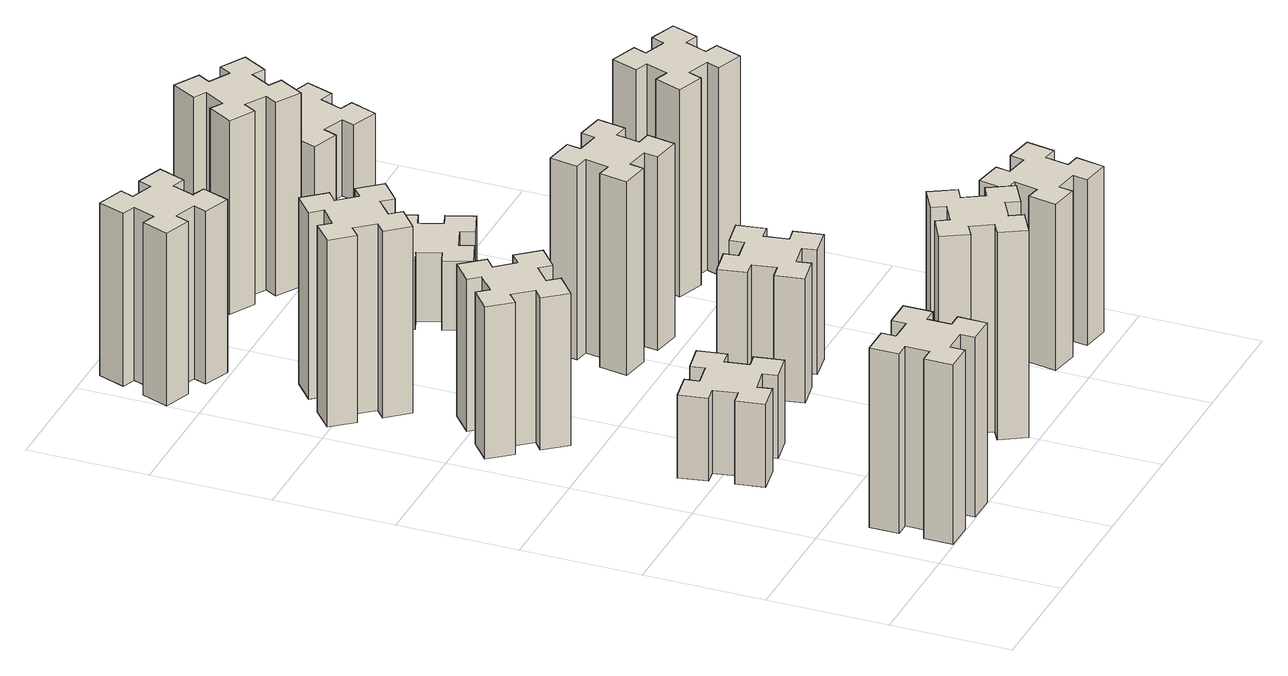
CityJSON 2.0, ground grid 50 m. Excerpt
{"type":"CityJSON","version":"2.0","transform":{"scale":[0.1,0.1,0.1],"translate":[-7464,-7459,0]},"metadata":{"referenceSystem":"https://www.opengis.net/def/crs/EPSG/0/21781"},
"CityObjects":{
"building1":{"type":"Building","attributes":{"class":"1000","function":"1000","usage":"1000","yearOfConstruction":2016,"roofType":"1000","measuredHeight":78,"storeysAboveGround":30,"storeysBelowGround":0},"geometry":[{"type":"Solid","lod":"1","boundaries":[[[[0,1,2,3,4,5,6,7,8,9,10,11,12,13,14,15,16,17,18,19]],[[17,16,20,21]],[[16,15,22,20]],[[15,14,23,22]],[[14,13,24,23]],[[13,12,25,24]],[[12,11,26,25]],[[11,10,27,26]],[[10,9,28,27]],[[9,8,29,28]],[[8,7,30,29]],[[7,6,31,30]],[[6,5,32,31]],[[5,4,33,32]],[[4,3,34,33]],[[3,2,35,34]],[[2,1,36,35]],[[1,0,37,36]],[[0,19,38,37]],[[19,18,39,38]],[[18,17,21,39]],[[24,25,26,27,28,29,30,31,32,33,34,35,36,37,38,39,21,20,22,23]]]]}]},
"building2":{"type":"Building","attributes":{"class":"1000","function":"1000","usage":"1000","yearOfConstruction":2016,"roofType":"1000","measuredHeight":36,"storeysAboveGround":30,"storeysBelowGround":0},"geometry":[{"type":"Solid","lod":"1","boundaries":[[[[40,41,42,43,44,45,46,47,48,49,50,51,52,53,54,55,56,57,58,59]],[[57,56,60,61]],[[56,55,62,60]],[[55,54,63,62]],[[54,53,64,63]],[[53,52,65,64]],[[52,51,66,65]],[[51,50,67,66]],[[50,49,68,67]],[[49,48,69,68]],[[48,47,70,69]],[[47,46,71,70]],[[46,45,72,71]],[[45,44,73,72]],[[44,43,74,73]],[[43,42,75,74]],[[42,41,76,75]],[[41,40,77,76]],[[40,59,78,77]],[[59,58,79,78]],[[58,57,61,79]],[[64,65,66,67,68,69,70,71,72,73,74,75,76,77,78,79,61,60,62,63]]]]}]},
"building3":{"type":"Building","attributes":{"class":"1000","function":"1000","usage":"1000","yearOfConstruction":2016,"roofType":"1000","measuredHeight":66,"storeysAboveGround":30,"storeysBelowGround":0},"geometry":[{"type":"Solid","lod":"1","boundaries":[[[[80,81,82,83,84,85,86,87,88,89,90,91,92,93,94,95,96,97,98,99]],[[97,96,100,101]],[[96,95,102,100]],[[95,94,103,102]],[[94,93,104,103]],[[93,92,105,104]],[[92,91,106,105]],[[91,90,107,106]],[[90,89,108,107]],[[89,88,109,108]],[[88,87,110,109]],[[87,86,111,110]],[[86,85,112,111]],[[85,84,113,112]],[[84,83,114,113]],[[83,82,115,114]],[[82,81,116,115]],[[81,80,117,116]],[[80,99,118,117]],[[99,98,119,118]],[[98,97,101,119]],[[104,105,106,107,108,109,110,111,112,113,114,115,116,117,118,119,101,100,102,103]]]]}]},
"building4":{"type":"Building","attributes":{"class":"1000","function":"1000","usage":"1000","yearOfConstruction":2016,"roofType":"1000","measuredHeight":81,"storeysAboveGround":30,"storeysBelowGround":0},"geometry":[{"type":"Solid","lod":"1","boundaries":[[[[120,121,122,123,124,125,126,127,128,129,130,131,132,133,134,135,136,137,138,139]],[[137,136,140,141]],[[136,135,142,140]],[[135,134,143,142]],[[134,133,144,143]],[[133,132,145,144]],[[132,131,146,145]],[[131,130,147,146]],[[130,129,148,147]],[[129,128,149,148]],[[128,127,150,149]],[[127,126,151,150]],[[126,125,152,151]],[[125,124,153,152]],[[124,123,154,153]],[[123,122,155,154]],[[122,121,156,155]],[[121,120,157,156]],[[120,139,158,157]],[[139,138,159,158]],[[138,137,141,159]],[[144,145,146,147,148,149,150,151,152,153,154,155,156,157,158,159,141,140,142,143]]]]}]},
"building5":{"type":"Building","attributes":{"class":"1000","function":"1000","usage":"1000","yearOfConstruction":2016,"roofType":"1000","measuredHeight":90,"storeysAboveGround":30,"storeysBelowGround":0},"geometry":[{"type":"Solid","lod":"1","boundaries":[[[[160,161,162,163,164,165,166,167,168,169,170,171,172,173,174,175,176,177,178,179]],[[177,176,180,181]],[[176,175,182,180]],[[175,174,183,182]],[[174,173,184,183]],[[173,172,185,184]],[[172,171,186,185]],[[171,170,187,186]],[[170,169,188,187]],[[169,168,189,188]],[[168,167,190,189]],[[167,166,191,190]],[[166,165,192,191]],[[165,164,193,192]],[[164,163,194,193]],[[163,162,195,194]],[[162,161,196,195]],[[161,160,197,196]],[[160,179,198,197]],[[179,178,199,198]],[[178,177,181,199]],[[184,185,186,187,188,189,190,191,192,193,194,195,196,197,198,199,181,180,182,183]]]]}]},
"building6":{"type":"Building","attributes":{"class":"1000","function":"1000","usage":"1000","yearOfConstruction":2016,"roofType":"1000","measuredHeight":75,"storeysAboveGround":30,"storeysBelowGround":0},"geometry":[{"type":"Solid","lod":"1","boundaries":[[[[200,201,202,203,204,205,206,207,208,209,210,211,212,213,214,215,216,217,218,219]],[[217,216,220,221]],[[216,215,222,220]],[[215,214,223,222]],[[214,213,224,223]],[[213,212,225,224]],[[212,211,226,225]],[[211,210,227,226]],[[210,209,228,227]],[[209,208,229,228]],[[208,207,230,229]],[[207,206,231,230]],[[206,205,232,231]],[[205,204,233,232]],[[204,203,234,233]],[[203,202,235,234]],[[202,201,236,235]],[[201,200,237,236]],[[200,219,238,237]],[[219,218,239,238]],[[218,217,221,239]],[[224,225,226,227,228,229,230,231,232,233,234,235,236,237,238,239,221,220,222,223]]]]}]},
"building7":{"type":"Building","attributes":{"class":"1000","function":"1000","usage":"1000","yearOfConstruction":2016,"roofType":"1000","measuredHeight":54,"storeysAboveGround":30,"storeysBelowGround":0},"geometry":[{"type":"Solid","lod":"1","boundaries":[[[[240,241,242,243,244,245,246,247,248,249,250,251,252,253,254,255,256,257,258,259]],[[257,256,260,261]],[[256,255,262,260]],[[255,254,263,262]],[[254,253,264,263]],[[253,252,265,264]],[[252,251,266,265]],[[251,250,267,266]],[[250,249,268,267]],[[249,248,269,268]],[[248,247,270,269]],[[247,246,271,270]],[[246,245,272,271]],[[245,244,273,272]],[[244,243,274,273]],[[243,242,275,274]],[[242,241,276,275]],[[241,240,277,276]],[[240,259,278,277]],[[259,258,279,278]],[[258,257,261,279]],[[264,265,266,267,268,269,270,271,272,273,274,275,276,277,278,279,261,260,262,263]]]]}]},
"building8":{"type":"Building","attributes":{"class":"1000","function":"1000","usage":"1000","yearOfConstruction":2016,"roofType":"1000","measuredHeight":84,"storeysAboveGround":30,"storeysBelowGround":0},"geometry":[{"type":"Solid","lod":"1","boundaries":[[[[280,281,282,283,284,285,286,287,288,289,290,291,292,293,294,295,296,297,298,299]],[[297,296,300,301]],[[296,295,302,300]],[[295,294,303,302]],[[294,293,304,303]],[[293,292,305,304]],[[292,291,306,305]],[[291,290,307,306]],[[290,289,308,307]],[[289,288,309,308]],[[288,287,310,309]],[[287,286,311,310]],[[286,285,312,311]],[[285,284,313,312]],[[284,283,314,313]],[[283,282,315,314]],[[282,281,316,315]],[[281,280,317,316]],[[280,299,318,317]],[[299,298,319,318]],[[298,297,301,319]],[[304,305,306,307,308,309,310,311,312,313,314,315,316,317,318,319,301,300,302,303]]]]}]},
"building9":{"type":"Building","attributes":{"class":"1000","function":"1000","usage":"1000","yearOfConstruction":2016,"roofType":"1000","measuredHeight":72,"storeysAboveGround":30,"storeysBelowGround":0},"geometry":[{"type":"Solid","lod":"1","boundaries":[[[[320,321,322,323,324,325,326,327,328,329,330,331,332,333,334,335,336,337,338,339]],[[337,336,340,341]],[[336,335,342,340]],[[335,334,343,342]],[[334,333,344,343]],[[333,332,345,344]],[[332,331,346,345]],[[331,330,347,346]],[[330,329,348,347]],[[329,328,349,348]],[[328,327,350,349]],[[327,326,351,350]],[[326,325,352,351]],[[325,324,353,352]],[[324,323,354,353]],[[323,322,355,354]],[[322,321,356,355]],[[321,320,357,356]],[[320,339,358,357]],[[339,338,359,358]],[[338,337,341,359]],[[344,345,346,347,348,349,350,351,352,353,354,355,356,357,358,359,341,340,342,343]]]]}]},
"building10":{"type":"Building","attributes":{"class":"1000","function":"1000","usage":"1000","yearOfConstruction":2016,"roofType":"1000","measuredHeight":30,"storeysAboveGround":30,"storeysBelowGround":0},"geometry":[{"type":"Solid","lod":"1","boundaries":[[[[360,361,362,363,364,365,366,367,368,369,370,371,372,373,374,375,376,377,378,379]],[[377,376,380,381]],[[376,375,382,380]],[[375,374,383,382]],[[374,373,384,383]],[[373,372,385,384]],[[372,371,386,385]],[[371,370,387,386]],[[370,369,388,387]],[[369,368,389,388]],[[368,367,390,389]],[[367,366,391,390]],[[366,365,392,391]],[[365,364,393,392]],[[364,363,394,393]],[[363,362,395,394]],[[362,361,396,395]],[[361,360,397,396]],[[360,379,398,397]],[[379,378,399,398]],[[378,377,381,399]],[[384,385,386,387,388,389,390,391,392,393,394,395,396,397,398,399,381,380,382,383]]]]}]},
"building11":{"type":"Building","attributes":{"class":"1000","function":"1000","usage":"1000","yearOfConstruction":2016,"roofType":"1000","measuredHeight":84,"storeysAboveGround":30,"storeysBelowGround":0},"geometry":[{"type":"Solid","lod":"1","boundaries":[[[[400,401,402,403,404,405,406,407,408,409,410,411,412,413,414,415,416,417,418,419]],[[417,416,420,421]],[[416,415,422,420]],[[415,414,423,422]],[[414,413,424,423]],[[413,412,425,424]],[[412,411,426,425]],[[411,410,427,426]],[[410,409,428,427]],[[409,408,429,428]],[[408,407,430,429]],[[407,406,431,430]],[[406,405,432,431]],[[405,404,433,432]],[[404,403,434,433]],[[403,402,435,434]],[[402,401,436,435]],[[401,400,437,436]],[[400,419,438,437]],[[419,418,439,438]],[[418,417,421,439]],[[424,425,426,427,428,429,430,431,432,433,434,435,436,437,438,439,421,420,422,423]]]]}]},
"building12":{"type":"Building","attributes":{"class":"1000","function":"1000","usage":"1000","yearOfConstruction":2016,"roofType":"1000","measuredHeight":90,"storeysAboveGround":30,"storeysBelowGround":0},"geometry":[{"type":"Solid","lod":"1","boundaries":[[[[440,441,442,443,444,445,446,447,448,449,450,451,452,453,454,455,456,457,458,459]],[[457,456,460,461]],[[456,455,462,460]],[[455,454,463,462]],[[454,453,464,463]],[[453,452,465,464]],[[452,451,466,465]],[[451,450,467,466]],[[450,449,468,467]],[[449,448,469,468]],[[448,447,470,469]],[[447,446,471,470]],[[446,445,472,471]],[[445,444,473,472]],[[444,443,474,473]],[[443,442,475,474]],[[442,441,476,475]],[[441,440,477,476]],[[440,459,478,477]],[[459,458,479,478]],[[458,457,461,479]],[[464,465,466,467,468,469,470,471,472,473,474,475,476,477,478,479,461,460,462,463]]]]}]},
"building13":{"type":"Building","attributes":{"class":"1000","function":"1000","usage":"1000","yearOfConstruction":2016,"roofType":"1000","measuredHeight":33,"storeysAboveGround":30,"storeysBelowGround":0},"geometry":[{"type":"Solid","lod":"1","boundaries":[[[[480,481,482,483,484,485,486,487,488,489,490,491,492,493,494,495,496,497,498,499]],[[497,496,500,501]],[[496,495,502,500]],[[495,494,503,502]],[[494,493,504,503]],[[493,492,505,504]],[[492,491,506,505]],[[491,490,507,506]],[[490,489,508,507]],[[489,488,509,508]],[[488,487,510,509]],[[487,486,511,510]],[[486,485,512,511]],[[485,484,513,512]],[[484,483,514,513]],[[483,482,515,514]],[[482,481,516,515]],[[481,480,517,516]],[[480,499,518,517]],[[499,498,519,518]],[[498,497,501,519]],[[504,505,506,507,508,509,510,511,512,513,514,515,516,517,518,519,501,500,502,503]]]]}]}
},
"vertices":[
[215,225,0],[215,125,0],[155,125,0],[155,5,0],[275,5,0],[275,65,0],[375,65,0],[375,5,0],[495,5,0],[495,125,0],[435,125,0],[435,225,0],[495,225,0],[495,345,0],[375,345,0],[375,285,0],[275,285,0],[275,345,0],[155,345,0],[155,225,0],[275,285,780],[275,345,780],[375,285,780],[375,345,780],[495,345,780],[495,225,780],[435,225,780],[435,125,780],[495,125,780],[495,5,780],[375,5,780],[375,65,780],[275,65,780],[275,5,780],[155,5,780],[155,125,780],[215,125,780],[215,225,780],[155,225,780],[155,345,780],
[395,898,0],[494,916,0],[504,857,0],[622,877,0],[601,996,0],[542,985,0],[525,1084,0],[584,1094,0],[563,1212,0],[445,1191,0],[455,1132,0],[357,1115,0],[347,1174,0],[228,1153,0],[249,1035,0],[308,1045,0],[326,947,0],[267,937,0],[287,818,0],[406,839,0],[326,947,360],[267,937,360],[308,1045,360],[249,1035,360],[228,1153,360],[347,1174,360],[357,1115,360],[455,1132,360],[445,1191,360],[563,1212,360],[584,1094,360],[525,1084,360],[542,985,360],[601,996,360],[622,877,360],[504,857,360],[494,916,360],[395,898,360],[406,839,360],[287,818,360],
[442,1888,0],[377,1964,0],[423,2003,0],[346,2095,0],[254,2018,0],[293,1972,0],[216,1907,0],[178,1953,0],[86,1876,0],[163,1784,0],[209,1823,0],[273,1746,0],[227,1708,0],[304,1616,0],[396,1693,0],[358,1739,0],[434,1803,0],[473,1757,0],[565,1834,0],[488,1926,0],[434,1803,660],[473,1757,660],[358,1739,660],[396,1693,660],[304,1616,660],[227,1708,660],[273,1746,660],[209,1823,660],[163,1784,660],[86,1876,660],[178,1953,660],[216,1907,660],[293,1972,660],[254,2018,660],[346,2095,660],[423,2003,660],[377,1964,660],[442,1888,660],[488,1926,660],[565,1834,660],
[293,2612,0],[216,2547,0],[178,2593,0],[86,2516,0],[163,2424,0],[209,2463,0],[273,2386,0],[227,2348,0],[304,2256,0],[396,2333,0],[358,2379,0],[434,2443,0],[473,2397,0],[565,2474,0],[488,2566,0],[442,2528,0],[377,2604,0],[423,2643,0],[346,2735,0],[254,2658,0],[377,2604,810],[423,2643,810],[442,2528,810],[488,2566,810],[565,2474,810],[473,2397,810],[434,2443,810],[358,2379,810],[396,2333,810],[304,2256,810],[227,2348,810],[273,2386,810],[209,2463,810],[163,2424,810],[86,2516,810],[178,2593,810],[216,2547,810],[293,2612,810],[254,2658,810],[346,2735,810],
[1077,155,0],[1164,205,0],[1194,153,0],[1298,213,0],[1238,317,0],[1186,287,0],[1136,374,0],[1188,404,0],[1128,508,0],[1024,448,0],[1054,396,0],[967,346,0],[937,398,0],[833,338,0],[893,234,0],[945,264,0],[995,177,0],[943,147,0],[1003,43,0],[1107,103,0],[995,177,900],[943,147,900],[945,264,900],[893,234,900],[833,338,900],[937,398,900],[967,346,900],[1054,396,900],[1024,448,900],[1128,508,900],[1188,404,900],[1136,374,900],[1186,287,900],[1238,317,900],[1298,213,900],[1194,153,900],[1164,205,900],[1077,155,900],[1107,103,900],[1003,43,900],
[312,3151,0],[346,3245,0],[402,3224,0],[443,3337,0],[330,3378,0],[310,3322,0],[216,3356,0],[237,3412,0],[124,3453,0],[83,3340,0],[139,3320,0],[105,3226,0],[49,3247,0],[7,3134,0],[120,3093,0],[141,3149,0],[235,3115,0],[214,3059,0],[327,3017,0],[368,3130,0],[235,3115,750],[214,3059,750],[141,3149,750],[120,3093,750],[7,3134,750],[49,3247,750],[105,3226,750],[139,3320,750],[83,3340,750],[124,3453,750],[237,3412,750],[216,3356,750],[310,3322,750],[330,3378,750],[443,3337,750],[402,3224,750],[346,3245,750],[312,3151,750],[368,3130,750],[327,3017,750],
[1182,1085,0],[1165,1184,0],[1224,1194,0],[1203,1312,0],[1085,1291,0],[1095,1232,0],[997,1215,0],[987,1274,0],[868,1253,0],[889,1135,0],[948,1145,0],[966,1047,0],[907,1037,0],[927,918,0],[1046,939,0],[1035,998,0],[1134,1016,0],[1144,957,0],[1262,977,0],[1241,1096,0],[1134,1016,540],[1144,957,540],[1035,998,540],[1046,939,540],[927,918,540],[907,1037,540],[966,1047,540],[948,1145,540],[889,1135,540],[868,1253,540],[987,1274,540],[997,1215,540],[1095,1232,540],[1085,1291,540],[1203,1312,540],[1224,1194,540],[1165,1184,540],[1182,1085,540],[1241,1096,540],[1262,977,540],
[997,1656,0],[1095,1638,0],[1085,1579,0],[1203,1558,0],[1224,1677,0],[1165,1687,0],[1182,1785,0],[1241,1775,0],[1262,1893,0],[1144,1914,0],[1134,1855,0],[1035,1872,0],[1046,1931,0],[927,1952,0],[907,1834,0],[966,1824,0],[948,1725,0],[889,1736,0],[868,1617,0],[987,1597,0],[948,1725,840],[889,1736,840],[966,1824,840],[907,1834,840],[927,1952,840],[1046,1931,840],[1035,1872,840],[1134,1855,840],[1144,1914,840],[1262,1893,840],[1241,1775,840],[1182,1785,840],[1165,1687,840],[1224,1677,840],[1203,1558,840],[1085,1579,840],[1095,1638,840],[997,1656,840],[987,1597,840],[868,1617,840],
[1805,207,0],[1822,305,0],[1881,295,0],[1902,413,0],[1784,434,0],[1774,375,0],[1675,392,0],[1686,451,0],[1567,472,0],[1547,354,0],[1606,344,0],[1588,245,0],[1529,256,0],[1508,137,0],[1627,117,0],[1637,176,0],[1735,158,0],[1725,99,0],[1843,78,0],[1864,197,0],[1735,158,720],[1725,99,720],[1637,176,720],[1627,117,720],[1508,137,720],[1529,256,720],[1588,245,720],[1606,344,720],[1547,354,720],[1567,472,720],[1686,451,720],[1675,392,720],[1774,375,720],[1784,434,720],[1902,413,720],[1881,295,720],[1822,305,720],[1805,207,720],[1864,197,720],[1843,78,720],
[1056,2375,0],[1150,2409,0],[1170,2353,0],[1283,2394,0],[1242,2507,0],[1186,2486,0],[1152,2580,0],[1208,2600,0],[1167,2713,0],[1054,2672,0],[1075,2616,0],[981,2582,0],[960,2638,0],[847,2597,0],[889,2484,0],[945,2505,0],[979,2411,0],[923,2390,0],[964,2277,0],[1077,2319,0],[979,2411,300],[923,2390,300],[945,2505,300],[889,2484,300],[847,2597,300],[960,2638,300],[981,2582,300],[1075,2616,300],[1054,2672,300],[1167,2713,300],[1208,2600,300],[1152,2580,300],[1186,2486,300],[1242,2507,300],[1283,2394,300],[1170,2353,300],[1150,2409,300],[1056,2375,300],[1077,2319,300],[964,2277,300],
[867,3165,0],[954,3115,0],[924,3063,0],[1028,3003,0],[1088,3107,0],[1036,3137,0],[1086,3224,0],[1138,3194,0],[1198,3298,0],[1094,3358,0],[1064,3306,0],[977,3356,0],[1007,3408,0],[903,3468,0],[843,3364,0],[895,3334,0],[845,3247,0],[793,3277,0],[733,3173,0],[837,3113,0],[845,3247,840],[793,3277,840],[895,3334,840],[843,3364,840],[903,3468,840],[1007,3408,840],[977,3356,840],[1064,3306,840],[1094,3358,840],[1198,3298,840],[1138,3194,840],[1086,3224,840],[1036,3137,840],[1088,3107,840],[1028,3003,840],[924,3063,840],[954,3115,840],[867,3165,840],[837,3113,840],[733,3173,840],
[1619,1840,0],[1585,1746,0],[1529,1767,0],[1487,1654,0],[1600,1613,0],[1621,1669,0],[1715,1635,0],[1694,1579,0],[1807,1537,0],[1848,1650,0],[1792,1671,0],[1826,1765,0],[1882,1744,0],[1923,1857,0],[1810,1898,0],[1790,1842,0],[1696,1876,0],[1717,1932,0],[1604,1973,0],[1563,1860,0],[1696,1876,900],[1717,1932,900],[1790,1842,900],[1810,1898,900],[1923,1857,900],[1882,1744,900],[1826,1765,900],[1792,1671,900],[1848,1650,900],[1807,1537,900],[1694,1579,900],[1715,1635,900],[1621,1669,900],[1600,1613,900],[1487,1654,900],[1529,1767,900],[1585,1746,900],[1619,1840,900],[1563,1860,900],[1604,1973,900],
[1621,3149,0],[1715,3115,0],[1694,3059,0],[1807,3017,0],[1848,3130,0],[1792,3151,0],[1826,3245,0],[1882,3224,0],[1923,3337,0],[1810,3378,0],[1790,3322,0],[1696,3356,0],[1717,3412,0],[1604,3453,0],[1563,3340,0],[1619,3320,0],[1585,3226,0],[1529,3247,0],[1487,3134,0],[1600,3093,0],[1585,3226,330],[1529,3247,330],[1619,3320,330],[1563,3340,330],[1604,3453,330],[1717,3412,330],[1696,3356,330],[1790,3322,330],[1810,3378,330],[1923,3337,330],[1882,3224,330],[1826,3245,330],[1792,3151,330],[1848,3130,330],[1807,3017,330],[1694,3059,330],[1715,3115,330],[1621,3149,330],[1600,3093,330],[1487,3134,330]
]}
